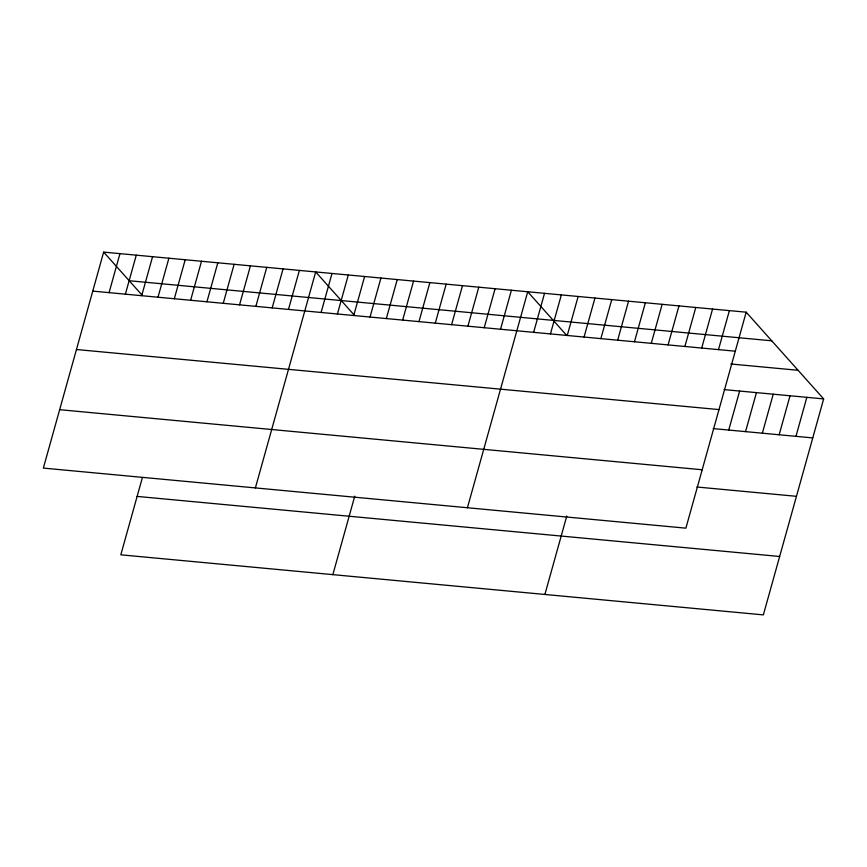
<?xml version="1.0" encoding="UTF-8"?>
<svg xmlns="http://www.w3.org/2000/svg" width="867" height="867" viewBox="0 0 867 867"><rect width="100%" height="100%" fill="white"/><g stroke="black" fill="none" stroke-linecap="round" stroke-linejoin="round"><path stroke-width="1.3" d="M103.65 252.113L43.35 468.093L685.884 528.166L746.184 312.185L103.65 252.113L142.383 295.474M109.069 292.645L119.96 253.641M125.379 294.173L136.271 255.169M141.689 295.69L152.581 256.686M158 297.218L168.892 258.214M174.31 298.747L185.202 259.742M190.621 300.264L201.512 261.26M142.372 477.609L120.816 554.815L763.35 614.887L823.65 398.907L746.184 312.185M206.931 301.792L217.823 262.788M223.242 303.32L234.133 264.316M239.552 304.848L250.444 265.844M255.863 306.365L266.754 267.361M272.173 307.893L283.065 268.889M288.483 309.421L299.375 270.417M255.386 487.915L315.686 271.935L354.419 315.295M321.104 312.467L331.996 273.463M337.415 313.995L348.306 274.991M353.725 315.523L364.617 276.519M370.036 317.04L380.927 278.036M386.346 318.568L397.238 279.564M402.656 320.096L413.548 281.092M332.852 574.637L354.755 496.173M418.967 321.614L429.859 282.609M435.277 323.142L446.169 284.138M451.599 324.67L462.479 285.666M467.909 326.198L478.79 287.194M484.219 327.715L495.1 288.711M500.53 329.243L511.411 290.239M467.421 507.748L527.721 291.767L566.454 335.117M533.639 332.343L544.53 293.339M550.447 333.914L561.339 294.91M567.246 335.486L578.137 296.481M584.055 337.057L594.946 298.053M600.864 338.629L611.744 299.624M544.888 594.459L566.79 516.006M617.662 340.2L628.553 301.196M634.471 341.761L645.362 302.767M651.269 343.332L662.16 304.328M668.078 344.903L678.969 305.899M684.887 346.475L695.768 307.471M701.685 348.046L712.576 309.042M718.494 349.618L729.385 310.614M728.735 430.054L739.627 391.05M745.544 431.625L756.436 392.621M762.342 433.197L773.234 394.192M779.151 434.768L790.043 395.764M795.96 436.339L806.841 397.335M129.216 280.735L771.749 340.807M92.758 291.117L735.292 351.189M730.87 363.999L798.084 370.285M724.118 389.597L823.65 398.907M76.459 349.52L718.992 409.592M713.227 428.601L812.758 437.911M59.66 409.69L702.194 469.762M696.916 487.005L796.459 496.314M137.116 496.412L779.65 556.484"/></g></svg>
